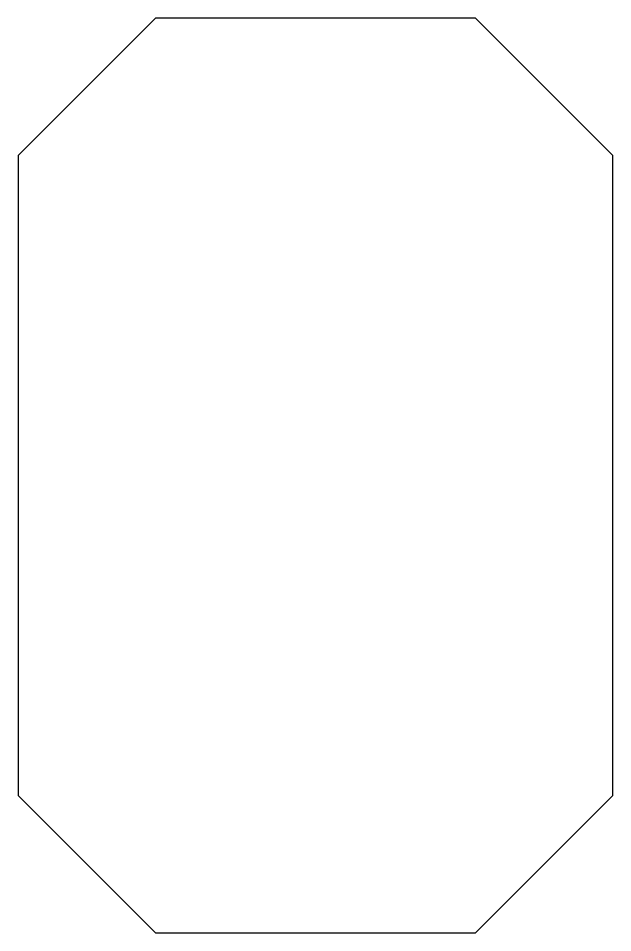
# Model space of a CAD drawing. Header units: millimetres. Extents: x 1.5 to 8, y 0 to 10.
import ezdxf

# ---------------------------------------------------------------- set-up
doc = ezdxf.new("R2010")
doc.units = ezdxf.units.MM
doc.layers.get('0').update_dxf_attribs({"linetype": 'CONTINUOUS'})

msp = doc.modelspace()

# ---------------------------------------------------------------- linework, layer by layer
msp.add_lwpolyline([(8, 1.5), (8, 8.5), (6.5, 10), (3, 10), (1.5, 8.5), (1.5, 1.5), (3, 0), (6.5, 0)], close=True)

doc.saveas('drawing.dxf')
